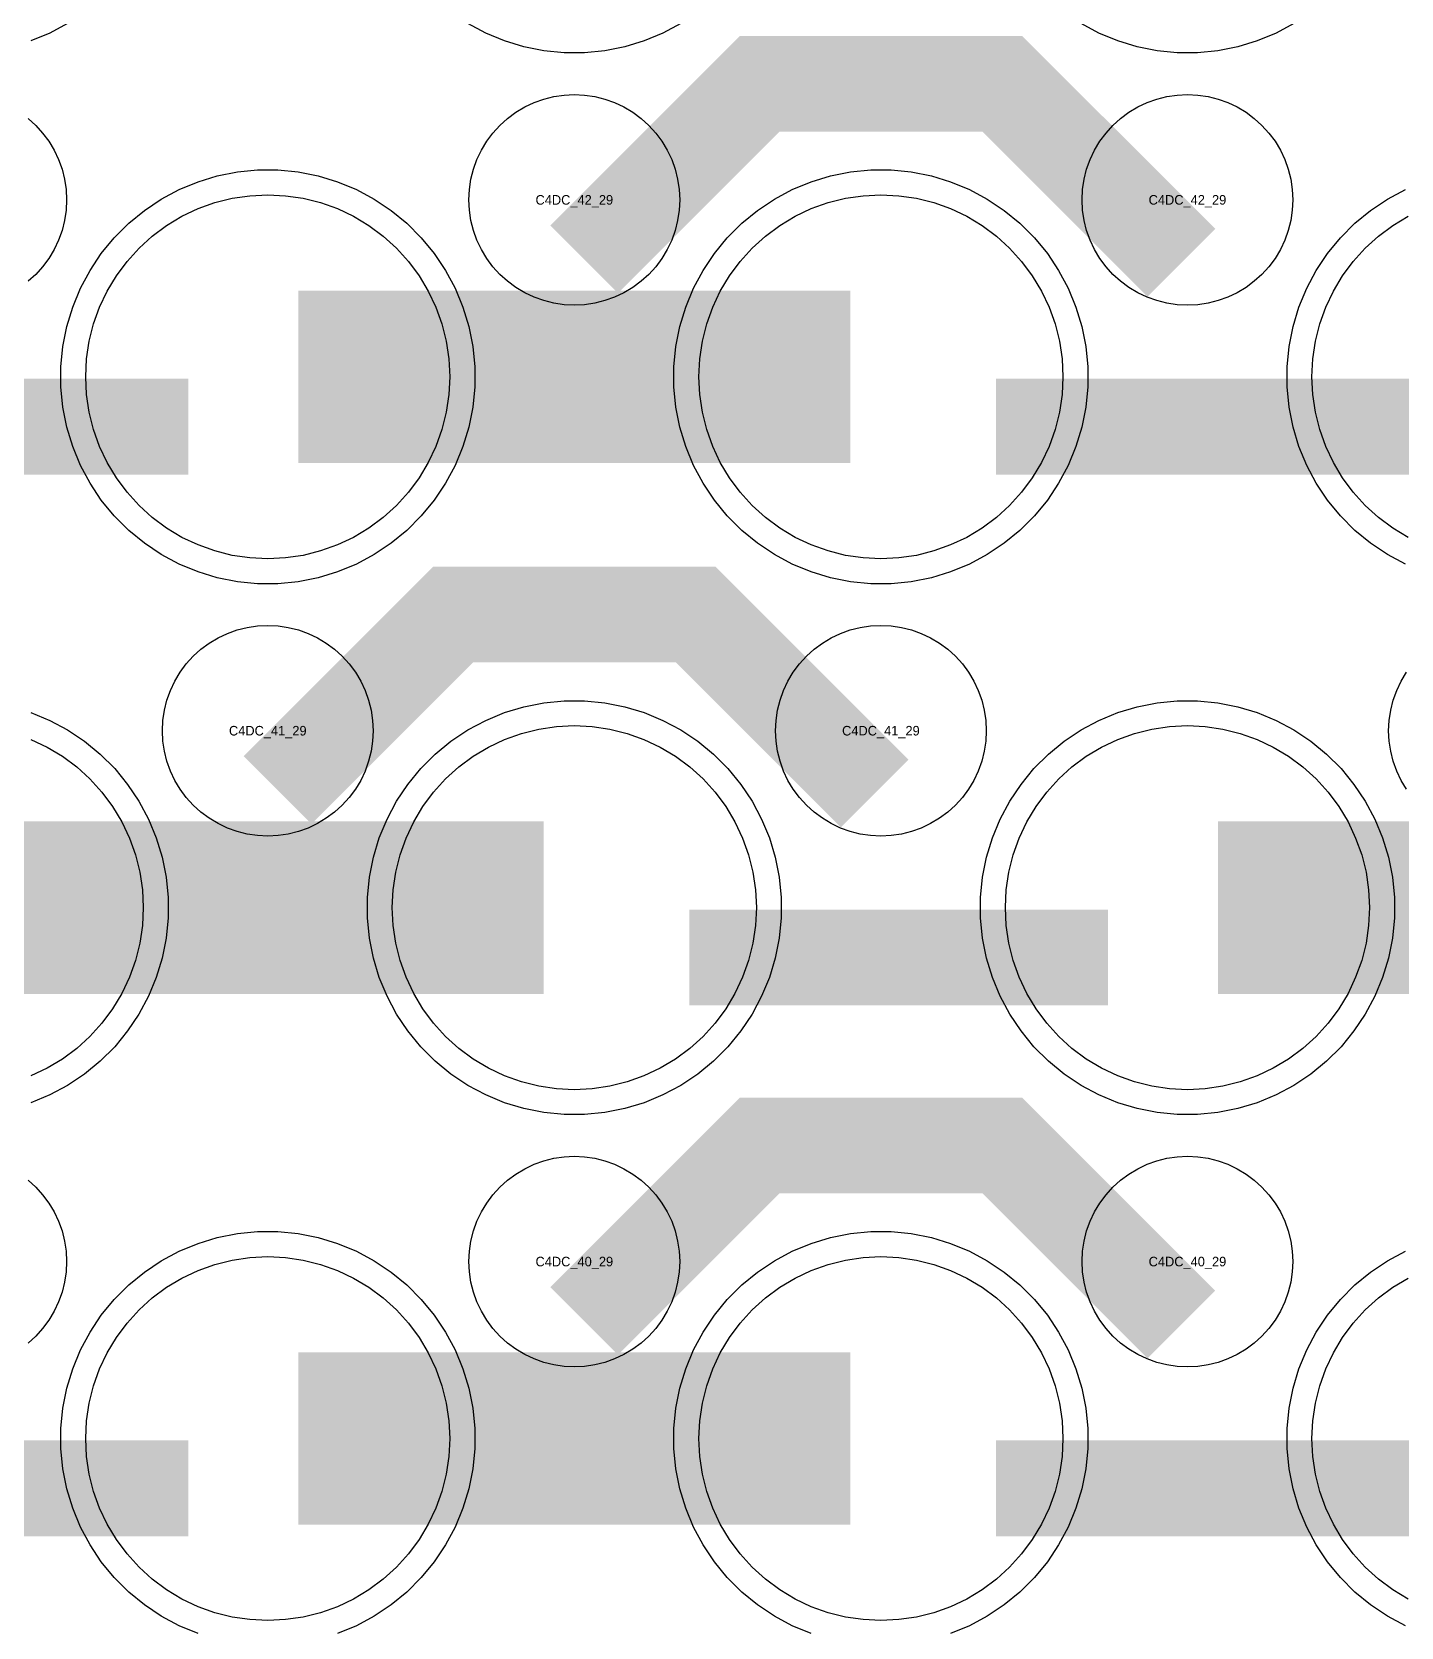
# Model space of a CAD drawing. Extents: x -11880 to 11880, y -14992 to 14992.
# Drawn here: x -2781.5 to -2424.2, y -9346.2 to -8929.8 of the extents above; entities that cross this region are included whole.
import ezdxf
from ezdxf.enums import TextEntityAlignment as Align

# ---------------------------------------------------------------- set-up
doc = ezdxf.new("R2010")
doc.units = 0
doc.header["$MEASUREMENT"] = 0
for name, color, linetype in [('GDS_775_DT_237', 138, 'CONTINUOUS'), ('RDL1_FS', 34, 'CONTINUOUS'), ('RDL_BS', 160, 'CONTINUOUS')]:
    doc.layers.add(name, color=color, linetype=linetype)

msp = doc.modelspace()

# ---------------------------------------------------------------- linework, layer by layer
at = {"layer": 'RDL1_FS'}
for points in [[(-2720, -9067.384), (-2724.657, -9067.155), (-2729.268, -9066.471), (-2733.791, -9065.339), (-2738.181, -9063.767), (-2742.395, -9061.775), (-2746.395, -9059.377), (-2750.14, -9056.599), (-2753.594, -9053.469), (-2756.724, -9050.015), (-2759.502, -9046.27), (-2761.9, -9042.27), (-2763.892, -9038.056), (-2765.464, -9033.666), (-2766.596, -9029.143), (-2767.28, -9024.532), (-2767.509, -9019.875), (-2767.28, -9015.218), (-2766.596, -9010.607), (-2765.464, -9006.084), (-2763.892, -9001.694), (-2761.9, -8997.48), (-2759.502, -8993.48), (-2756.724, -8989.735), (-2753.594, -8986.281), (-2750.14, -8983.151), (-2746.395, -8980.373), (-2742.395, -8977.975), (-2738.181, -8975.983), (-2733.791, -8974.411), (-2729.268, -8973.279), (-2724.657, -8972.595), (-2720, -8972.366), (-2715.343, -8972.595), (-2710.732, -8973.279), (-2706.209, -8974.411), (-2701.819, -8975.983), (-2697.605, -8977.975), (-2693.605, -8980.373), (-2689.86, -8983.151), (-2686.406, -8986.281), (-2683.276, -8989.735), (-2680.498, -8993.48), (-2678.1, -8997.48), (-2676.108, -9001.694), (-2674.536, -9006.084), (-2673.404, -9010.607), (-2672.72, -9015.218), (-2672.491, -9019.875), (-2672.72, -9024.532), (-2673.404, -9029.143), (-2674.536, -9033.666), (-2676.108, -9038.056), (-2678.1, -9042.27), (-2680.498, -9046.27), (-2683.276, -9050.015), (-2686.406, -9053.469), (-2689.86, -9056.599), (-2693.605, -9059.377), (-2697.605, -9061.775), (-2701.819, -9063.767), (-2706.209, -9065.339), (-2710.732, -9066.471), (-2715.343, -9067.155)], [(-2560, -9067.384), (-2564.657, -9067.155), (-2569.268, -9066.471), (-2573.791, -9065.339), (-2578.181, -9063.767), (-2582.395, -9061.775), (-2586.395, -9059.377), (-2590.14, -9056.599), (-2593.594, -9053.469), (-2596.724, -9050.015), (-2599.502, -9046.27), (-2601.9, -9042.27), (-2603.892, -9038.056), (-2605.464, -9033.666), (-2606.596, -9029.143), (-2607.28, -9024.532), (-2607.509, -9019.875), (-2607.28, -9015.218), (-2606.596, -9010.607), (-2605.464, -9006.084), (-2603.892, -9001.694), (-2601.9, -8997.48), (-2599.502, -8993.48), (-2596.724, -8989.735), (-2593.594, -8986.281), (-2590.14, -8983.151), (-2586.395, -8980.373), (-2582.395, -8977.975), (-2578.181, -8975.983), (-2573.791, -8974.411), (-2569.268, -8973.279), (-2564.657, -8972.595), (-2560, -8972.366), (-2555.343, -8972.595), (-2550.732, -8973.279), (-2546.209, -8974.411), (-2541.819, -8975.983), (-2537.605, -8977.975), (-2533.605, -8980.373), (-2529.86, -8983.151), (-2526.406, -8986.281), (-2523.276, -8989.735), (-2520.498, -8993.48), (-2518.1, -8997.48), (-2516.108, -9001.694), (-2514.536, -9006.084), (-2513.404, -9010.607), (-2512.72, -9015.218), (-2512.491, -9019.875), (-2512.72, -9024.532), (-2513.404, -9029.143), (-2514.536, -9033.666), (-2516.108, -9038.056), (-2518.1, -9042.27), (-2520.498, -9046.27), (-2523.276, -9050.015), (-2526.406, -9053.469), (-2529.86, -9056.599), (-2533.605, -9059.377), (-2537.605, -9061.775), (-2541.819, -9063.767), (-2546.209, -9065.339), (-2550.732, -9066.471), (-2555.343, -9067.155)], [(-2640, -9205.944), (-2644.657, -9205.715), (-2649.268, -9205.031), (-2653.791, -9203.899), (-2658.181, -9202.327), (-2662.395, -9200.335), (-2666.395, -9197.937), (-2670.14, -9195.159), (-2673.594, -9192.029), (-2676.724, -9188.575), (-2679.502, -9184.83), (-2681.9, -9180.83), (-2683.892, -9176.616), (-2685.464, -9172.226), (-2686.596, -9167.703), (-2687.28, -9163.092), (-2687.509, -9158.435), (-2687.28, -9153.778), (-2686.596, -9149.167), (-2685.464, -9144.644), (-2683.892, -9140.254), (-2681.9, -9136.04), (-2679.502, -9132.04), (-2676.724, -9128.295), (-2673.594, -9124.841), (-2670.14, -9121.711), (-2666.395, -9118.933), (-2662.395, -9116.535), (-2658.181, -9114.543), (-2653.791, -9112.971), (-2649.268, -9111.839), (-2644.657, -9111.155), (-2640, -9110.926), (-2635.343, -9111.155), (-2630.732, -9111.839), (-2626.209, -9112.971), (-2621.819, -9114.543), (-2617.605, -9116.535), (-2613.605, -9118.933), (-2609.86, -9121.711), (-2606.406, -9124.841), (-2603.276, -9128.295), (-2600.498, -9132.04), (-2598.1, -9136.04), (-2596.108, -9140.254), (-2594.536, -9144.644), (-2593.404, -9149.167), (-2592.72, -9153.778), (-2592.491, -9158.435), (-2592.72, -9163.092), (-2593.404, -9167.703), (-2594.536, -9172.226), (-2596.108, -9176.616), (-2598.1, -9180.83), (-2600.498, -9184.83), (-2603.276, -9188.575), (-2606.406, -9192.029), (-2609.86, -9195.159), (-2613.605, -9197.937), (-2617.605, -9200.335), (-2621.819, -9202.327), (-2626.209, -9203.899), (-2630.732, -9205.031), (-2635.343, -9205.715)], [(-2480, -9205.944), (-2484.657, -9205.715), (-2489.268, -9205.031), (-2493.791, -9203.899), (-2498.181, -9202.327), (-2502.395, -9200.335), (-2506.395, -9197.937), (-2510.14, -9195.159), (-2513.594, -9192.029), (-2516.724, -9188.575), (-2519.502, -9184.83), (-2521.9, -9180.83), (-2523.892, -9176.616), (-2525.464, -9172.226), (-2526.596, -9167.703), (-2527.28, -9163.092), (-2527.509, -9158.435), (-2527.28, -9153.778), (-2526.596, -9149.167), (-2525.464, -9144.644), (-2523.892, -9140.254), (-2521.9, -9136.04), (-2519.502, -9132.04), (-2516.724, -9128.295), (-2513.594, -9124.841), (-2510.14, -9121.711), (-2506.395, -9118.933), (-2502.395, -9116.535), (-2498.181, -9114.543), (-2493.791, -9112.971), (-2489.268, -9111.839), (-2484.657, -9111.155), (-2480, -9110.926), (-2475.343, -9111.155), (-2470.732, -9111.839), (-2466.209, -9112.971), (-2461.819, -9114.543), (-2457.605, -9116.535), (-2453.605, -9118.933), (-2449.86, -9121.711), (-2446.406, -9124.841), (-2443.276, -9128.295), (-2440.498, -9132.04), (-2438.1, -9136.04), (-2436.108, -9140.254), (-2434.536, -9144.644), (-2433.404, -9149.167), (-2432.72, -9153.778), (-2432.491, -9158.435), (-2432.72, -9163.092), (-2433.404, -9167.703), (-2434.536, -9172.226), (-2436.108, -9176.616), (-2438.1, -9180.83), (-2440.498, -9184.83), (-2443.276, -9188.575), (-2446.406, -9192.029), (-2449.86, -9195.159), (-2453.605, -9197.937), (-2457.605, -9200.335), (-2461.819, -9202.327), (-2466.209, -9203.899), (-2470.732, -9205.031), (-2475.343, -9205.715)]]:
    msp.add_lwpolyline(points, close=True, dxfattribs=at)
for points in [[(-2422.395, -9061.775), (-2426.395, -9059.377), (-2430.14, -9056.599), (-2433.594, -9053.469), (-2436.724, -9050.015), (-2439.502, -9046.27), (-2441.9, -9042.27), (-2443.892, -9038.056), (-2445.464, -9033.666), (-2446.596, -9029.143), (-2447.28, -9024.532), (-2447.509, -9019.875), (-2447.28, -9015.218), (-2446.596, -9010.607), (-2445.464, -9006.084), (-2443.892, -9001.694), (-2441.9, -8997.48), (-2439.502, -8993.48), (-2436.724, -8989.735), (-2433.594, -8986.281), (-2430.14, -8983.151), (-2426.395, -8980.373), (-2422.395, -8977.975)], [(-2781.819, -9114.543), (-2777.605, -9116.535), (-2773.605, -9118.933), (-2769.86, -9121.711), (-2766.406, -9124.841), (-2763.276, -9128.295), (-2760.498, -9132.04), (-2758.1, -9136.04), (-2756.108, -9140.254), (-2754.536, -9144.644), (-2753.404, -9149.167), (-2752.72, -9153.778), (-2752.491, -9158.435), (-2752.72, -9163.092), (-2753.404, -9167.703), (-2754.536, -9172.226), (-2756.108, -9176.616), (-2758.1, -9180.83), (-2760.498, -9184.83), (-2763.276, -9188.575), (-2766.406, -9192.029), (-2769.86, -9195.159), (-2773.605, -9197.937), (-2777.605, -9200.335), (-2781.819, -9202.327)]]:
    msp.add_lwpolyline(points, dxfattribs=at)
for points in [[(-2711.998, -9019.875, 45, 45, 0), (-2639.998, -9019.875, 45, 45, 0)], [(-2639.998, -9019.875, 45, 45, 0), (-2567.998, -9019.875, 45, 45, 0)], [(-2791.998, -9158.435, 45, 45, 0), (-2719.998, -9158.435, 45, 45, 0)], [(-2719.998, -9158.435, 45, 45, 0), (-2647.998, -9158.435, 45, 45, 0)], [(-2471.998, -9158.435, 45, 45, 0), (-2399.998, -9158.435, 45, 45, 0)]]:
    msp.add_lwpolyline(points, format="xyseb", dxfattribs=at)
at = {"layer": 'RDL1_FS', "color": 240, "true_color": 0xed1f24}
for points in [[(-2720, -9344.509), (-2724.657, -9344.28), (-2729.268, -9343.596), (-2733.791, -9342.464), (-2738.181, -9340.892), (-2742.395, -9338.9), (-2746.395, -9336.502), (-2750.14, -9333.724), (-2753.594, -9330.594), (-2756.724, -9327.14), (-2759.502, -9323.395), (-2761.9, -9319.395), (-2763.892, -9315.181), (-2765.464, -9310.791), (-2766.596, -9306.268), (-2767.28, -9301.657), (-2767.509, -9297), (-2767.28, -9292.343), (-2766.596, -9287.732), (-2765.464, -9283.209), (-2763.892, -9278.819), (-2761.9, -9274.605), (-2759.502, -9270.605), (-2756.724, -9266.86), (-2753.594, -9263.406), (-2750.14, -9260.276), (-2746.395, -9257.498), (-2742.395, -9255.1), (-2738.181, -9253.108), (-2733.791, -9251.536), (-2729.268, -9250.404), (-2724.657, -9249.72), (-2720, -9249.491), (-2715.343, -9249.72), (-2710.732, -9250.404), (-2706.209, -9251.536), (-2701.819, -9253.108), (-2697.605, -9255.1), (-2693.605, -9257.498), (-2689.86, -9260.276), (-2686.406, -9263.406), (-2683.276, -9266.86), (-2680.498, -9270.605), (-2678.1, -9274.605), (-2676.108, -9278.819), (-2674.536, -9283.209), (-2673.404, -9287.732), (-2672.72, -9292.343), (-2672.491, -9297), (-2672.72, -9301.657), (-2673.404, -9306.268), (-2674.536, -9310.791), (-2676.108, -9315.181), (-2678.1, -9319.395), (-2680.498, -9323.395), (-2683.276, -9327.14), (-2686.406, -9330.594), (-2689.86, -9333.724), (-2693.605, -9336.502), (-2697.605, -9338.9), (-2701.819, -9340.892), (-2706.209, -9342.464), (-2710.732, -9343.596), (-2715.343, -9344.28)], [(-2560, -9344.509), (-2564.657, -9344.28), (-2569.268, -9343.596), (-2573.791, -9342.464), (-2578.181, -9340.892), (-2582.395, -9338.9), (-2586.395, -9336.502), (-2590.14, -9333.724), (-2593.594, -9330.594), (-2596.724, -9327.14), (-2599.502, -9323.395), (-2601.9, -9319.395), (-2603.892, -9315.181), (-2605.464, -9310.791), (-2606.596, -9306.268), (-2607.28, -9301.657), (-2607.509, -9297), (-2607.28, -9292.343), (-2606.596, -9287.732), (-2605.464, -9283.209), (-2603.892, -9278.819), (-2601.9, -9274.605), (-2599.502, -9270.605), (-2596.724, -9266.86), (-2593.594, -9263.406), (-2590.14, -9260.276), (-2586.395, -9257.498), (-2582.395, -9255.1), (-2578.181, -9253.108), (-2573.791, -9251.536), (-2569.268, -9250.404), (-2564.657, -9249.72), (-2560, -9249.491), (-2555.343, -9249.72), (-2550.732, -9250.404), (-2546.209, -9251.536), (-2541.819, -9253.108), (-2537.605, -9255.1), (-2533.605, -9257.498), (-2529.86, -9260.276), (-2526.406, -9263.406), (-2523.276, -9266.86), (-2520.498, -9270.605), (-2518.1, -9274.605), (-2516.108, -9278.819), (-2514.536, -9283.209), (-2513.404, -9287.732), (-2512.72, -9292.343), (-2512.491, -9297), (-2512.72, -9301.657), (-2513.404, -9306.268), (-2514.536, -9310.791), (-2516.108, -9315.181), (-2518.1, -9319.395), (-2520.498, -9323.395), (-2523.276, -9327.14), (-2526.406, -9330.594), (-2529.86, -9333.724), (-2533.605, -9336.502), (-2537.605, -9338.9), (-2541.819, -9340.892), (-2546.209, -9342.464), (-2550.732, -9343.596), (-2555.343, -9344.28)]]:
    msp.add_lwpolyline(points, close=True, dxfattribs=at)
msp.add_lwpolyline([(-2422.395, -9338.9), (-2426.395, -9336.502), (-2430.14, -9333.724), (-2433.594, -9330.594), (-2436.724, -9327.14), (-2439.502, -9323.395), (-2441.9, -9319.395), (-2443.892, -9315.181), (-2445.464, -9310.791), (-2446.596, -9306.268), (-2447.28, -9301.657), (-2447.509, -9297), (-2447.28, -9292.343), (-2446.596, -9287.732), (-2445.464, -9283.209), (-2443.892, -9278.819), (-2441.9, -9274.605), (-2439.502, -9270.605), (-2436.724, -9266.86), (-2433.594, -9263.406), (-2430.14, -9260.276), (-2426.395, -9257.498), (-2422.395, -9255.1)], dxfattribs=at)
for points in [[(-2711.998, -9297, 45, 45, 0), (-2639.998, -9297, 45, 45, 0)], [(-2639.998, -9297, 45, 45, 0), (-2567.998, -9297, 45, 45, 0)]]:
    msp.add_lwpolyline(points, format="xyseb", dxfattribs=at)
at = {"layer": 'RDL_BS'}
for points in [[(-2772.223, -8927.693), (-2776.885, -8930.185), (-2781.795, -8932.216)], [(-2612.223, -8927.693), (-2616.885, -8930.185), (-2621.795, -8932.216), (-2626.835, -8933.747), (-2632.062, -8934.793), (-2637.356, -8935.31), (-2642.644, -8935.31), (-2647.938, -8934.793), (-2653.165, -8933.747), (-2658.205, -8932.216), (-2663.115, -8930.185), (-2667.777, -8927.693)], [(-2452.223, -8927.693), (-2456.885, -8930.185), (-2461.795, -8932.216), (-2466.835, -8933.747), (-2472.062, -8934.793), (-2477.356, -8935.31), (-2482.644, -8935.31), (-2487.938, -8934.793), (-2493.165, -8933.747), (-2498.205, -8932.216), (-2503.115, -8930.185), (-2507.777, -8927.693)], [(-2782.557, -8952.433), (-2780.558, -8954.245), (-2778.746, -8956.244), (-2777.143, -8958.407), (-2775.75, -8960.731), (-2774.598, -8963.168), (-2773.691, -8965.703), (-2773.034, -8968.322), (-2772.638, -8970.994), (-2772.506, -8973.687), (-2772.638, -8976.38), (-2773.034, -8979.052), (-2773.691, -8981.671), (-2774.598, -8984.206), (-2775.75, -8986.643), (-2777.143, -8988.967), (-2778.746, -8991.13), (-2780.558, -8993.129), (-2782.557, -8994.941)], [(-2423.115, -9068.75), (-2427.777, -9066.258), (-2432.191, -9063.311), (-2436.292, -9059.949), (-2440.074, -9056.167), (-2443.436, -9052.066), (-2446.383, -9047.652), (-2448.875, -9042.99), (-2450.906, -9038.08), (-2452.437, -9033.04), (-2453.483, -9027.813), (-2454, -9022.519), (-2454, -9017.231), (-2453.483, -9011.937), (-2452.437, -9006.71), (-2450.906, -9001.67), (-2448.875, -8996.76), (-2446.383, -8992.098), (-2443.436, -8987.684), (-2440.074, -8983.583), (-2436.292, -8979.801), (-2432.191, -8976.439), (-2427.777, -8973.492), (-2423.115, -8971)], [(-2422.857, -9127.527), (-2424.25, -9125.203), (-2425.402, -9122.766), (-2426.309, -9120.231), (-2426.966, -9117.612), (-2427.362, -9114.94), (-2427.494, -9112.247), (-2427.362, -9109.554), (-2426.966, -9106.882), (-2426.309, -9104.263), (-2425.402, -9101.728), (-2424.25, -9099.291), (-2422.857, -9096.967)], [(-2781.795, -9107.529), (-2776.885, -9109.56), (-2772.223, -9112.052), (-2767.809, -9114.999), (-2763.708, -9118.361), (-2759.926, -9122.143), (-2756.564, -9126.244), (-2753.617, -9130.658), (-2751.125, -9135.32), (-2749.094, -9140.23), (-2747.563, -9145.27), (-2746.517, -9150.497), (-2746, -9155.791), (-2746, -9161.079), (-2746.517, -9166.373), (-2747.563, -9171.6), (-2749.094, -9176.64), (-2751.125, -9181.55), (-2753.617, -9186.212), (-2756.564, -9190.626), (-2759.926, -9194.727), (-2763.708, -9198.509), (-2767.809, -9201.871), (-2772.223, -9204.818), (-2776.885, -9207.31), (-2781.795, -9209.341)], [(-2782.557, -9229.558), (-2780.558, -9231.37), (-2778.746, -9233.369), (-2777.143, -9235.532), (-2775.75, -9237.856), (-2774.598, -9240.293), (-2773.691, -9242.828), (-2773.034, -9245.447), (-2772.638, -9248.119), (-2772.506, -9250.812), (-2772.638, -9253.505), (-2773.034, -9256.177), (-2773.691, -9258.796), (-2774.598, -9261.331), (-2775.75, -9263.768), (-2777.143, -9266.092), (-2778.746, -9268.255), (-2780.558, -9270.254), (-2782.557, -9272.066)]]:
    msp.add_lwpolyline(points, dxfattribs=at)
for points in [[(-2637.438, -8989.189, 25, 25, 0), (-2591.623, -8943.374, 25, 25, 0), (-2558.07, -8943.374, 25, 25, 0)], [(-2481.599, -8990.088, 25, 25, 0), (-2528.313, -8943.374, 25, 25, 0), (-2558.071, -8943.374, 25, 25, 0)], [(-2849.984, -9032.888, 25, 25, 0), (-2740.719, -9032.888, 25, 25, 0)], [(-2529.984, -9032.888, 25, 25, 0), (-2420.719, -9032.888, 25, 25, 0)], [(-2717.438, -9127.749, 25, 25, 0), (-2671.623, -9081.934, 25, 25, 0), (-2638.07, -9081.934, 25, 25, 0)], [(-2561.599, -9128.648, 25, 25, 0), (-2608.313, -9081.934, 25, 25, 0), (-2638.071, -9081.934, 25, 25, 0)], [(-2609.984, -9171.448, 25, 25, 0), (-2500.719, -9171.448, 25, 25, 0)], [(-2637.438, -9266.314, 25, 25, 0), (-2591.623, -9220.499, 25, 25, 0), (-2558.07, -9220.499, 25, 25, 0)], [(-2481.599, -9267.213, 25, 25, 0), (-2528.313, -9220.499, 25, 25, 0), (-2558.071, -9220.499, 25, 25, 0)]]:
    msp.add_lwpolyline(points, format="xyseb", dxfattribs=at)
for points in [[(-2640, -9001.181), (-2642.693, -9001.049), (-2645.365, -9000.653), (-2647.984, -8999.996), (-2650.519, -8999.089), (-2652.956, -8997.937), (-2655.28, -8996.544), (-2657.443, -8994.941), (-2659.442, -8993.129), (-2661.254, -8991.13), (-2662.857, -8988.967), (-2664.25, -8986.643), (-2665.402, -8984.206), (-2666.309, -8981.671), (-2666.966, -8979.052), (-2667.362, -8976.38), (-2667.494, -8973.687), (-2667.362, -8970.994), (-2666.966, -8968.322), (-2666.309, -8965.703), (-2665.402, -8963.168), (-2664.25, -8960.731), (-2662.857, -8958.407), (-2661.254, -8956.244), (-2659.442, -8954.245), (-2657.443, -8952.433), (-2655.28, -8950.83), (-2652.956, -8949.437), (-2650.519, -8948.285), (-2647.984, -8947.378), (-2645.365, -8946.721), (-2642.693, -8946.325), (-2640, -8946.193), (-2637.307, -8946.325), (-2634.635, -8946.721), (-2632.016, -8947.378), (-2629.481, -8948.285), (-2627.044, -8949.437), (-2624.72, -8950.83), (-2622.557, -8952.433), (-2620.558, -8954.245), (-2618.746, -8956.244), (-2617.143, -8958.407), (-2615.75, -8960.731), (-2614.598, -8963.168), (-2613.691, -8965.703), (-2613.034, -8968.322), (-2612.638, -8970.994), (-2612.506, -8973.687), (-2612.638, -8976.38), (-2613.034, -8979.052), (-2613.691, -8981.671), (-2614.598, -8984.206), (-2615.75, -8986.643), (-2617.143, -8988.967), (-2618.746, -8991.13), (-2620.558, -8993.129), (-2622.557, -8994.941), (-2624.72, -8996.544), (-2627.044, -8997.937), (-2629.481, -8999.089), (-2632.016, -8999.996), (-2634.635, -9000.653), (-2637.307, -9001.049)], [(-2480, -9001.181), (-2482.693, -9001.049), (-2485.365, -9000.653), (-2487.984, -8999.996), (-2490.519, -8999.089), (-2492.956, -8997.937), (-2495.28, -8996.544), (-2497.443, -8994.941), (-2499.442, -8993.129), (-2501.254, -8991.13), (-2502.857, -8988.967), (-2504.25, -8986.643), (-2505.402, -8984.206), (-2506.309, -8981.671), (-2506.966, -8979.052), (-2507.362, -8976.38), (-2507.494, -8973.687), (-2507.362, -8970.994), (-2506.966, -8968.322), (-2506.309, -8965.703), (-2505.402, -8963.168), (-2504.25, -8960.731), (-2502.857, -8958.407), (-2501.254, -8956.244), (-2499.442, -8954.245), (-2497.443, -8952.433), (-2495.28, -8950.83), (-2492.956, -8949.437), (-2490.519, -8948.285), (-2487.984, -8947.378), (-2485.365, -8946.721), (-2482.693, -8946.325), (-2480, -8946.193), (-2477.307, -8946.325), (-2474.635, -8946.721), (-2472.016, -8947.378), (-2469.481, -8948.285), (-2467.044, -8949.437), (-2464.72, -8950.83), (-2462.557, -8952.433), (-2460.558, -8954.245), (-2458.746, -8956.244), (-2457.143, -8958.407), (-2455.75, -8960.731), (-2454.598, -8963.168), (-2453.691, -8965.703), (-2453.034, -8968.322), (-2452.638, -8970.994), (-2452.506, -8973.687), (-2452.638, -8976.38), (-2453.034, -8979.052), (-2453.691, -8981.671), (-2454.598, -8984.206), (-2455.75, -8986.643), (-2457.143, -8988.967), (-2458.746, -8991.13), (-2460.558, -8993.129), (-2462.557, -8994.941), (-2464.72, -8996.544), (-2467.044, -8997.937), (-2469.481, -8999.089), (-2472.016, -8999.996), (-2474.635, -9000.653), (-2477.307, -9001.049)], [(-2722.644, -9073.875), (-2727.938, -9073.358), (-2733.165, -9072.312), (-2738.205, -9070.781), (-2743.115, -9068.75), (-2747.777, -9066.258), (-2752.191, -9063.311), (-2756.292, -9059.949), (-2760.074, -9056.167), (-2763.436, -9052.066), (-2766.383, -9047.652), (-2768.875, -9042.99), (-2770.906, -9038.08), (-2772.437, -9033.04), (-2773.483, -9027.813), (-2774, -9022.519), (-2774, -9017.231), (-2773.483, -9011.937), (-2772.437, -9006.71), (-2770.906, -9001.67), (-2768.875, -8996.76), (-2766.383, -8992.098), (-2763.436, -8987.684), (-2760.074, -8983.583), (-2756.292, -8979.801), (-2752.191, -8976.439), (-2747.777, -8973.492), (-2743.115, -8971), (-2738.205, -8968.969), (-2733.165, -8967.438), (-2727.938, -8966.392), (-2722.644, -8965.875), (-2717.356, -8965.875), (-2712.062, -8966.392), (-2706.835, -8967.438), (-2701.795, -8968.969), (-2696.885, -8971), (-2692.223, -8973.492), (-2687.809, -8976.439), (-2683.708, -8979.801), (-2679.926, -8983.583), (-2676.564, -8987.684), (-2673.617, -8992.098), (-2671.125, -8996.76), (-2669.094, -9001.67), (-2667.563, -9006.71), (-2666.517, -9011.937), (-2666, -9017.231), (-2666, -9022.519), (-2666.517, -9027.813), (-2667.563, -9033.04), (-2669.094, -9038.08), (-2671.125, -9042.99), (-2673.617, -9047.652), (-2676.564, -9052.066), (-2679.926, -9056.167), (-2683.708, -9059.949), (-2687.809, -9063.311), (-2692.223, -9066.258), (-2696.885, -9068.75), (-2701.795, -9070.781), (-2706.835, -9072.312), (-2712.062, -9073.358), (-2717.356, -9073.875)], [(-2562.644, -9073.875), (-2567.938, -9073.358), (-2573.165, -9072.312), (-2578.205, -9070.781), (-2583.115, -9068.75), (-2587.777, -9066.258), (-2592.191, -9063.311), (-2596.292, -9059.949), (-2600.074, -9056.167), (-2603.436, -9052.066), (-2606.383, -9047.652), (-2608.875, -9042.99), (-2610.906, -9038.08), (-2612.437, -9033.04), (-2613.483, -9027.813), (-2614, -9022.519), (-2614, -9017.231), (-2613.483, -9011.937), (-2612.437, -9006.71), (-2610.906, -9001.67), (-2608.875, -8996.76), (-2606.383, -8992.098), (-2603.436, -8987.684), (-2600.074, -8983.583), (-2596.292, -8979.801), (-2592.191, -8976.439), (-2587.777, -8973.492), (-2583.115, -8971), (-2578.205, -8968.969), (-2573.165, -8967.438), (-2567.938, -8966.392), (-2562.644, -8965.875), (-2557.356, -8965.875), (-2552.062, -8966.392), (-2546.835, -8967.438), (-2541.795, -8968.969), (-2536.885, -8971), (-2532.223, -8973.492), (-2527.809, -8976.439), (-2523.708, -8979.801), (-2519.926, -8983.583), (-2516.564, -8987.684), (-2513.617, -8992.098), (-2511.125, -8996.76), (-2509.094, -9001.67), (-2507.563, -9006.71), (-2506.517, -9011.937), (-2506, -9017.231), (-2506, -9022.519), (-2506.517, -9027.813), (-2507.563, -9033.04), (-2509.094, -9038.08), (-2511.125, -9042.99), (-2513.617, -9047.652), (-2516.564, -9052.066), (-2519.926, -9056.167), (-2523.708, -9059.949), (-2527.809, -9063.311), (-2532.223, -9066.258), (-2536.885, -9068.75), (-2541.795, -9070.781), (-2546.835, -9072.312), (-2552.062, -9073.358), (-2557.356, -9073.875)], [(-2720, -9139.741), (-2722.693, -9139.609), (-2725.365, -9139.213), (-2727.984, -9138.556), (-2730.519, -9137.649), (-2732.956, -9136.497), (-2735.28, -9135.104), (-2737.443, -9133.501), (-2739.442, -9131.689), (-2741.254, -9129.69), (-2742.857, -9127.527), (-2744.25, -9125.203), (-2745.402, -9122.766), (-2746.309, -9120.231), (-2746.966, -9117.612), (-2747.362, -9114.94), (-2747.494, -9112.247), (-2747.362, -9109.554), (-2746.966, -9106.882), (-2746.309, -9104.263), (-2745.402, -9101.728), (-2744.25, -9099.291), (-2742.857, -9096.967), (-2741.254, -9094.804), (-2739.442, -9092.805), (-2737.443, -9090.993), (-2735.28, -9089.39), (-2732.956, -9087.997), (-2730.519, -9086.845), (-2727.984, -9085.938), (-2725.365, -9085.281), (-2722.693, -9084.885), (-2720, -9084.753), (-2717.307, -9084.885), (-2714.635, -9085.281), (-2712.016, -9085.938), (-2709.481, -9086.845), (-2707.044, -9087.997), (-2704.72, -9089.39), (-2702.557, -9090.993), (-2700.558, -9092.805), (-2698.746, -9094.804), (-2697.143, -9096.967), (-2695.75, -9099.291), (-2694.598, -9101.728), (-2693.691, -9104.263), (-2693.034, -9106.882), (-2692.638, -9109.554), (-2692.506, -9112.247), (-2692.638, -9114.94), (-2693.034, -9117.612), (-2693.691, -9120.231), (-2694.598, -9122.766), (-2695.75, -9125.203), (-2697.143, -9127.527), (-2698.746, -9129.69), (-2700.558, -9131.689), (-2702.557, -9133.501), (-2704.72, -9135.104), (-2707.044, -9136.497), (-2709.481, -9137.649), (-2712.016, -9138.556), (-2714.635, -9139.213), (-2717.307, -9139.609)], [(-2560, -9139.741), (-2562.693, -9139.609), (-2565.365, -9139.213), (-2567.984, -9138.556), (-2570.519, -9137.649), (-2572.956, -9136.497), (-2575.28, -9135.104), (-2577.443, -9133.501), (-2579.442, -9131.689), (-2581.254, -9129.69), (-2582.857, -9127.527), (-2584.25, -9125.203), (-2585.402, -9122.766), (-2586.309, -9120.231), (-2586.966, -9117.612), (-2587.362, -9114.94), (-2587.494, -9112.247), (-2587.362, -9109.554), (-2586.966, -9106.882), (-2586.309, -9104.263), (-2585.402, -9101.728), (-2584.25, -9099.291), (-2582.857, -9096.967), (-2581.254, -9094.804), (-2579.442, -9092.805), (-2577.443, -9090.993), (-2575.28, -9089.39), (-2572.956, -9087.997), (-2570.519, -9086.845), (-2567.984, -9085.938), (-2565.365, -9085.281), (-2562.693, -9084.885), (-2560, -9084.753), (-2557.307, -9084.885), (-2554.635, -9085.281), (-2552.016, -9085.938), (-2549.481, -9086.845), (-2547.044, -9087.997), (-2544.72, -9089.39), (-2542.557, -9090.993), (-2540.558, -9092.805), (-2538.746, -9094.804), (-2537.143, -9096.967), (-2535.75, -9099.291), (-2534.598, -9101.728), (-2533.691, -9104.263), (-2533.034, -9106.882), (-2532.638, -9109.554), (-2532.506, -9112.247), (-2532.638, -9114.94), (-2533.034, -9117.612), (-2533.691, -9120.231), (-2534.598, -9122.766), (-2535.75, -9125.203), (-2537.143, -9127.527), (-2538.746, -9129.69), (-2540.558, -9131.689), (-2542.557, -9133.501), (-2544.72, -9135.104), (-2547.044, -9136.497), (-2549.481, -9137.649), (-2552.016, -9138.556), (-2554.635, -9139.213), (-2557.307, -9139.609)], [(-2642.644, -9212.435), (-2647.938, -9211.918), (-2653.165, -9210.872), (-2658.205, -9209.341), (-2663.115, -9207.31), (-2667.777, -9204.818), (-2672.191, -9201.871), (-2676.292, -9198.509), (-2680.074, -9194.727), (-2683.436, -9190.626), (-2686.383, -9186.212), (-2688.875, -9181.55), (-2690.906, -9176.64), (-2692.437, -9171.6), (-2693.483, -9166.373), (-2694, -9161.079), (-2694, -9155.791), (-2693.483, -9150.497), (-2692.437, -9145.27), (-2690.906, -9140.23), (-2688.875, -9135.32), (-2686.383, -9130.658), (-2683.436, -9126.244), (-2680.074, -9122.143), (-2676.292, -9118.361), (-2672.191, -9114.999), (-2667.777, -9112.052), (-2663.115, -9109.56), (-2658.205, -9107.529), (-2653.165, -9105.998), (-2647.938, -9104.952), (-2642.644, -9104.435), (-2637.356, -9104.435), (-2632.062, -9104.952), (-2626.835, -9105.998), (-2621.795, -9107.529), (-2616.885, -9109.56), (-2612.223, -9112.052), (-2607.809, -9114.999), (-2603.708, -9118.361), (-2599.926, -9122.143), (-2596.564, -9126.244), (-2593.617, -9130.658), (-2591.125, -9135.32), (-2589.094, -9140.23), (-2587.563, -9145.27), (-2586.517, -9150.497), (-2586, -9155.791), (-2586, -9161.079), (-2586.517, -9166.373), (-2587.563, -9171.6), (-2589.094, -9176.64), (-2591.125, -9181.55), (-2593.617, -9186.212), (-2596.564, -9190.626), (-2599.926, -9194.727), (-2603.708, -9198.509), (-2607.809, -9201.871), (-2612.223, -9204.818), (-2616.885, -9207.31), (-2621.795, -9209.341), (-2626.835, -9210.872), (-2632.062, -9211.918), (-2637.356, -9212.435)], [(-2482.644, -9212.435), (-2487.938, -9211.918), (-2493.165, -9210.872), (-2498.205, -9209.341), (-2503.115, -9207.31), (-2507.777, -9204.818), (-2512.191, -9201.871), (-2516.292, -9198.509), (-2520.074, -9194.727), (-2523.436, -9190.626), (-2526.383, -9186.212), (-2528.875, -9181.55), (-2530.906, -9176.64), (-2532.437, -9171.6), (-2533.483, -9166.373), (-2534, -9161.079), (-2534, -9155.791), (-2533.483, -9150.497), (-2532.437, -9145.27), (-2530.906, -9140.23), (-2528.875, -9135.32), (-2526.383, -9130.658), (-2523.436, -9126.244), (-2520.074, -9122.143), (-2516.292, -9118.361), (-2512.191, -9114.999), (-2507.777, -9112.052), (-2503.115, -9109.56), (-2498.205, -9107.529), (-2493.165, -9105.998), (-2487.938, -9104.952), (-2482.644, -9104.435), (-2477.356, -9104.435), (-2472.062, -9104.952), (-2466.835, -9105.998), (-2461.795, -9107.529), (-2456.885, -9109.56), (-2452.223, -9112.052), (-2447.809, -9114.999), (-2443.708, -9118.361), (-2439.926, -9122.143), (-2436.564, -9126.244), (-2433.617, -9130.658), (-2431.125, -9135.32), (-2429.094, -9140.23), (-2427.563, -9145.27), (-2426.517, -9150.497), (-2426, -9155.791), (-2426, -9161.079), (-2426.517, -9166.373), (-2427.563, -9171.6), (-2429.094, -9176.64), (-2431.125, -9181.55), (-2433.617, -9186.212), (-2436.564, -9190.626), (-2439.926, -9194.727), (-2443.708, -9198.509), (-2447.809, -9201.871), (-2452.223, -9204.818), (-2456.885, -9207.31), (-2461.795, -9209.341), (-2466.835, -9210.872), (-2472.062, -9211.918), (-2477.356, -9212.435)], [(-2640, -9278.306), (-2642.693, -9278.174), (-2645.365, -9277.778), (-2647.984, -9277.121), (-2650.519, -9276.214), (-2652.956, -9275.062), (-2655.28, -9273.669), (-2657.443, -9272.066), (-2659.442, -9270.254), (-2661.254, -9268.255), (-2662.857, -9266.092), (-2664.25, -9263.768), (-2665.402, -9261.331), (-2666.309, -9258.796), (-2666.966, -9256.177), (-2667.362, -9253.505), (-2667.494, -9250.812), (-2667.362, -9248.119), (-2666.966, -9245.447), (-2666.309, -9242.828), (-2665.402, -9240.293), (-2664.25, -9237.856), (-2662.857, -9235.532), (-2661.254, -9233.369), (-2659.442, -9231.37), (-2657.443, -9229.558), (-2655.28, -9227.955), (-2652.956, -9226.562), (-2650.519, -9225.41), (-2647.984, -9224.503), (-2645.365, -9223.846), (-2642.693, -9223.45), (-2640, -9223.318), (-2637.307, -9223.45), (-2634.635, -9223.846), (-2632.016, -9224.503), (-2629.481, -9225.41), (-2627.044, -9226.562), (-2624.72, -9227.955), (-2622.557, -9229.558), (-2620.558, -9231.37), (-2618.746, -9233.369), (-2617.143, -9235.532), (-2615.75, -9237.856), (-2614.598, -9240.293), (-2613.691, -9242.828), (-2613.034, -9245.447), (-2612.638, -9248.119), (-2612.506, -9250.812), (-2612.638, -9253.505), (-2613.034, -9256.177), (-2613.691, -9258.796), (-2614.598, -9261.331), (-2615.75, -9263.768), (-2617.143, -9266.092), (-2618.746, -9268.255), (-2620.558, -9270.254), (-2622.557, -9272.066), (-2624.72, -9273.669), (-2627.044, -9275.062), (-2629.481, -9276.214), (-2632.016, -9277.121), (-2634.635, -9277.778), (-2637.307, -9278.174)], [(-2480, -9278.306), (-2482.693, -9278.174), (-2485.365, -9277.778), (-2487.984, -9277.121), (-2490.519, -9276.214), (-2492.956, -9275.062), (-2495.28, -9273.669), (-2497.443, -9272.066), (-2499.442, -9270.254), (-2501.254, -9268.255), (-2502.857, -9266.092), (-2504.25, -9263.768), (-2505.402, -9261.331), (-2506.309, -9258.796), (-2506.966, -9256.177), (-2507.362, -9253.505), (-2507.494, -9250.812), (-2507.362, -9248.119), (-2506.966, -9245.447), (-2506.309, -9242.828), (-2505.402, -9240.293), (-2504.25, -9237.856), (-2502.857, -9235.532), (-2501.254, -9233.369), (-2499.442, -9231.37), (-2497.443, -9229.558), (-2495.28, -9227.955), (-2492.956, -9226.562), (-2490.519, -9225.41), (-2487.984, -9224.503), (-2485.365, -9223.846), (-2482.693, -9223.45), (-2480, -9223.318), (-2477.307, -9223.45), (-2474.635, -9223.846), (-2472.016, -9224.503), (-2469.481, -9225.41), (-2467.044, -9226.562), (-2464.72, -9227.955), (-2462.557, -9229.558), (-2460.558, -9231.37), (-2458.746, -9233.369), (-2457.143, -9235.532), (-2455.75, -9237.856), (-2454.598, -9240.293), (-2453.691, -9242.828), (-2453.034, -9245.447), (-2452.638, -9248.119), (-2452.506, -9250.812), (-2452.638, -9253.505), (-2453.034, -9256.177), (-2453.691, -9258.796), (-2454.598, -9261.331), (-2455.75, -9263.768), (-2457.143, -9266.092), (-2458.746, -9268.255), (-2460.558, -9270.254), (-2462.557, -9272.066), (-2464.72, -9273.669), (-2467.044, -9275.062), (-2469.481, -9276.214), (-2472.016, -9277.121), (-2474.635, -9277.778), (-2477.307, -9278.174)]]:
    msp.add_lwpolyline(points, close=True, dxfattribs=at)
at = {"layer": 'RDL_BS', "color": 240, "true_color": 0xed1f24}
for points in [[(-2738.205, -9347.906), (-2743.115, -9345.875), (-2747.777, -9343.383), (-2752.191, -9340.436), (-2756.292, -9337.074), (-2760.074, -9333.292), (-2763.436, -9329.191), (-2766.383, -9324.777), (-2768.875, -9320.115), (-2770.906, -9315.205), (-2772.437, -9310.165), (-2773.483, -9304.938), (-2774, -9299.644), (-2774, -9294.356), (-2773.483, -9289.062), (-2772.437, -9283.835), (-2770.906, -9278.795), (-2768.875, -9273.885), (-2766.383, -9269.223), (-2763.436, -9264.809), (-2760.074, -9260.708), (-2756.292, -9256.926), (-2752.191, -9253.564), (-2747.777, -9250.617), (-2743.115, -9248.125), (-2738.205, -9246.094), (-2733.165, -9244.563), (-2727.938, -9243.517), (-2722.644, -9243), (-2717.356, -9243), (-2712.062, -9243.517), (-2706.835, -9244.563), (-2701.795, -9246.094), (-2696.885, -9248.125), (-2692.223, -9250.617), (-2687.809, -9253.564), (-2683.708, -9256.926), (-2679.926, -9260.708), (-2676.564, -9264.809), (-2673.617, -9269.223), (-2671.125, -9273.885), (-2669.094, -9278.795), (-2667.563, -9283.835), (-2666.517, -9289.062), (-2666, -9294.356), (-2666, -9299.644), (-2666.517, -9304.938), (-2667.563, -9310.165), (-2669.094, -9315.205), (-2671.125, -9320.115), (-2673.617, -9324.777), (-2676.564, -9329.191), (-2679.926, -9333.292), (-2683.708, -9337.074), (-2687.809, -9340.436), (-2692.223, -9343.383), (-2696.885, -9345.875), (-2701.795, -9347.906)], [(-2578.205, -9347.906), (-2583.115, -9345.875), (-2587.777, -9343.383), (-2592.191, -9340.436), (-2596.292, -9337.074), (-2600.074, -9333.292), (-2603.436, -9329.191), (-2606.383, -9324.777), (-2608.875, -9320.115), (-2610.906, -9315.205), (-2612.437, -9310.165), (-2613.483, -9304.938), (-2614, -9299.644), (-2614, -9294.356), (-2613.483, -9289.062), (-2612.437, -9283.835), (-2610.906, -9278.795), (-2608.875, -9273.885), (-2606.383, -9269.223), (-2603.436, -9264.809), (-2600.074, -9260.708), (-2596.292, -9256.926), (-2592.191, -9253.564), (-2587.777, -9250.617), (-2583.115, -9248.125), (-2578.205, -9246.094), (-2573.165, -9244.563), (-2567.938, -9243.517), (-2562.644, -9243), (-2557.356, -9243), (-2552.062, -9243.517), (-2546.835, -9244.563), (-2541.795, -9246.094), (-2536.885, -9248.125), (-2532.223, -9250.617), (-2527.809, -9253.564), (-2523.708, -9256.926), (-2519.926, -9260.708), (-2516.564, -9264.809), (-2513.617, -9269.223), (-2511.125, -9273.885), (-2509.094, -9278.795), (-2507.563, -9283.835), (-2506.517, -9289.062), (-2506, -9294.356), (-2506, -9299.644), (-2506.517, -9304.938), (-2507.563, -9310.165), (-2509.094, -9315.205), (-2511.125, -9320.115), (-2513.617, -9324.777), (-2516.564, -9329.191), (-2519.926, -9333.292), (-2523.708, -9337.074), (-2527.809, -9340.436), (-2532.223, -9343.383), (-2536.885, -9345.875), (-2541.795, -9347.906)], [(-2423.115, -9345.875), (-2427.777, -9343.383), (-2432.191, -9340.436), (-2436.292, -9337.074), (-2440.074, -9333.292), (-2443.436, -9329.191), (-2446.383, -9324.777), (-2448.875, -9320.115), (-2450.906, -9315.205), (-2452.437, -9310.165), (-2453.483, -9304.938), (-2454, -9299.644), (-2454, -9294.356), (-2453.483, -9289.062), (-2452.437, -9283.835), (-2450.906, -9278.795), (-2448.875, -9273.885), (-2446.383, -9269.223), (-2443.436, -9264.809), (-2440.074, -9260.708), (-2436.292, -9256.926), (-2432.191, -9253.564), (-2427.777, -9250.617), (-2423.115, -9248.125)]]:
    msp.add_lwpolyline(points, dxfattribs=at)
for points in [[(-2849.984, -9310.013, 25, 25, 0), (-2740.719, -9310.013, 25, 25, 0)], [(-2529.984, -9310.013, 25, 25, 0), (-2420.719, -9310.013, 25, 25, 0)]]:
    msp.add_lwpolyline(points, format="xyseb", dxfattribs=at)

# ---------------------------------------------------------------- texts
at = {"layer": 'GDS_775_DT_237'}
for s, p in [('C4DC_42_29', (-2640, -8973.687)), ('C4DC_42_29', (-2640, -8973.687)), ('C4DC_42_29', (-2480, -8973.687)), ('C4DC_42_29', (-2480, -8973.687)), ('C4DC_41_29', (-2720, -9112.247)), ('C4DC_41_29', (-2720, -9112.247)), ('C4DC_41_29', (-2560, -9112.247)), ('C4DC_41_29', (-2560, -9112.247)), ('C4DC_40_29', (-2640, -9250.812)), ('C4DC_40_29', (-2640, -9250.812)), ('C4DC_40_29', (-2480, -9250.812)), ('C4DC_40_29', (-2480, -9250.812))]:
    msp.add_text(s, height=2.5, dxfattribs=at).set_placement(p, align=Align.MIDDLE_CENTER)

doc.saveas('drawing.dxf')
